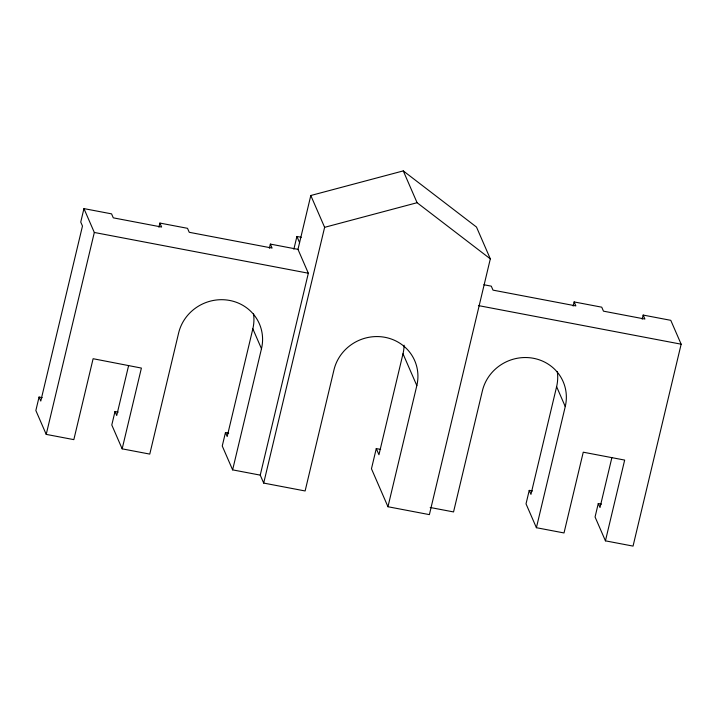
<?xml version="1.0" encoding="UTF-8"?>
<svg xmlns="http://www.w3.org/2000/svg" width="717" height="717" viewBox="0 0 717 717"><rect width="100%" height="100%" fill="white"/><g stroke="black" fill="none" stroke-linecap="round" stroke-linejoin="round"><path stroke-width="1.08" d="M42.24 397.666L39.059 397.057L35.85 410.518L46.22 434.385L73.833 439.638L93.111 358.715L141.401 368.072L122.159 448.842L149.772 454.094L178.641 332.948A42.841 40.815 -23.5 0 1 229.682 300.45A42.841 40.815 -23.5 0 1 261.481 348.722L232.622 469.868L260.235 475.129L263.695 483.079L305.119 490.966L333.979 369.82A42.841 40.815 -23.5 0 1 385.02 337.322A42.841 40.815 -23.5 0 1 416.828 385.594L387.96 506.74L429.384 514.627L490.32 258.864L476.491 227.056L403.268 170.897L310.802 195.508L297.976 249.355L308.337 273.213L260.235 475.129M297.976 249.355L270.354 244.094L272.084 248.073L189.243 232.299L187.513 228.32L159.9 223.068L161.621 227.038L113.295 217.843L111.565 213.863L83.952 208.611L80.743 222.064L82.473 226.043L40.788 401.036L39.059 397.057M46.22 434.385L94.321 232.469L83.952 208.611M118.188 412.123L114.998 411.522L111.789 424.984L122.159 448.842M158.905 227.208L159.9 223.068M128.621 365.562L116.728 415.493L114.998 411.522M228.651 433.158L225.461 432.548L222.252 446.01L232.622 469.868M269.368 248.234L270.354 244.094M253.54 313.849A42.841 40.815 -23.5 0 1 252.841 328.834L227.19 436.528L225.461 432.548M293.862 249.211L296.901 236.458L301.257 237.291M263.695 483.079L324.622 227.325L310.802 195.508M380.637 449.398L376.273 448.573L371.46 468.766L387.96 506.74M404.101 345.2A42.841 40.815 -23.5 0 1 402.999 353.777L378.952 454.73L376.273 448.573M532.417 490.984L529.236 490.383L526.027 503.845L536.397 527.703L564.01 532.955L583.253 452.194L624.668 460.081L605.435 540.842L633.048 546.103L681.15 344.187L670.78 320.329L643.167 315.068L642.181 319.208M573.143 306.069L574.129 301.929L601.742 307.181L603.472 311.16L644.897 319.047L643.167 315.068M557.315 371.675A42.841 40.815 -23.5 0 1 556.616 386.669L530.956 494.354L529.236 490.383M536.397 527.703L565.256 406.557L556.616 386.669M601.455 504.132L598.274 503.522L595.065 516.984L605.435 540.842M611.897 457.563L600.004 507.502L598.274 503.522M324.622 227.325L417.088 202.714L490.32 258.864M483.85 284.739L491.279 286.155L493.009 290.134L575.859 305.899L574.129 301.929M94.321 232.469L308.337 273.213M478.418 305.594L681.15 344.187M430.182 507.484L453.547 511.929L482.407 390.783A42.841 40.815 -23.5 0 1 533.448 358.285A42.841 40.815 -23.5 0 1 565.256 406.557M403.268 170.897L417.088 202.714M402.999 353.777L416.828 385.594M296.901 236.458L299.581 242.624M252.841 328.834L261.481 348.722"/></g></svg>
